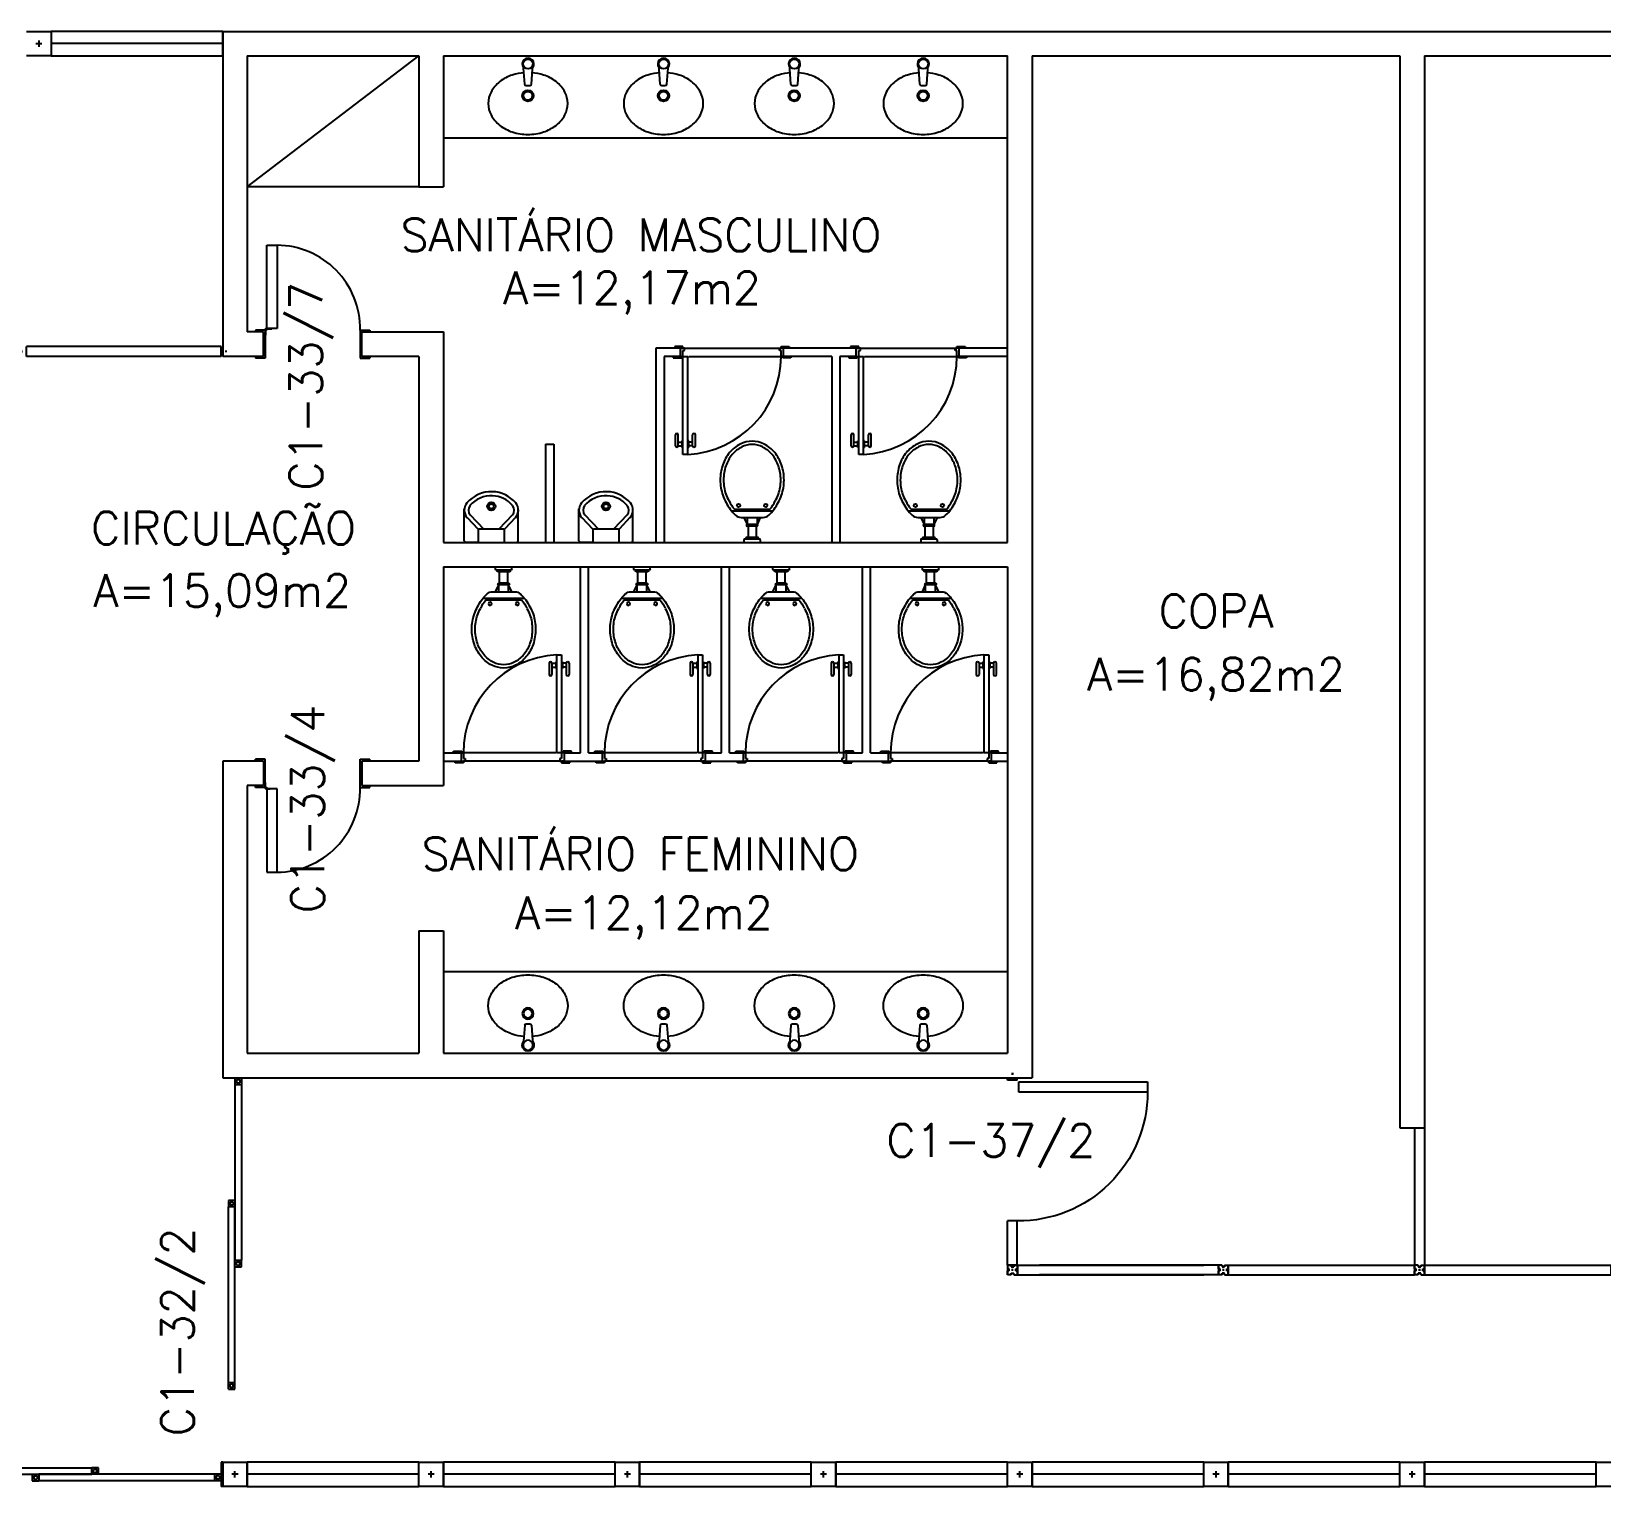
# Model space of a CAD drawing. Header units: centimetres. Extents: x -29 to 78, y -13 to 56.
# Drawn here: x 8.97 to 18.58, y 37.05 to 45.95 of the extents above; entities that cross this region are included whole.
import ezdxf
from ezdxf.enums import TextEntityAlignment as Align

# ---------------------------------------------------------------- set-up
doc = ezdxf.new("R2010")
doc.units = ezdxf.units.CM
doc.header["$LTSCALE"] = 0.01
doc.header["$MEASUREMENT"] = 0
doc.layers.get('0').update_dxf_attribs({"color": 1, "linetype": 'CONTINUOUS'})
for name, color, linetype in [('ALV', 2, 'CONTINUOUS'), ('AREA', 2, 'CONTINUOUS'), ('DIV', 2, 'CONTINUOUS'), ('ENDEREÇO', 2, 'CONTINUOUS'), ('ESQUA', 1, 'CONTINUOUS'), ('PEÇAS', 1, 'CONTINUOUS'), ('PORTA', 2, 'CONTINUOUS'), ('TEXTO', 2, 'CONTINUOUS')]:
    doc.layers.add(name, color=color, linetype=linetype)
doc.styles.add('UNB-100', font='simplex.shx', dxfattribs={"height": 0.2})

# ---------------------------------------------------------------- blocks, each defined once
blk = doc.blocks.new('VDC-P')
for p, q in [((-0.1266, 0.1921), (0.1266, 0.1921)), ((-0.1089, 0.2021), (0.1089, 0.2021)), ((-0.0678, 0.1521), (0.0678, 0.1521)), ((-0.05, 0.1521), (-0.03, 0.1097)), ((-0.03, 0.1521), (-0.03, 0.1097)), ((0.03, 0.1097), (-0.03, 0.1097)), ((0.03, 0.0997), (-0.03, 0.0997)), ((-0.025, 0.0997), (-0.025, 0.03)), ((0.025, 0.0997), (0.025, 0.03)), ((0.03, 0.1521), (0.03, 0.1097)), ((0.05, 0.1521), (0.03, 0.1097)), ((-0.05, 0.015), (-0.05, 0)), ((-0.05, 0), (0.05, 0)), ((0.045, 0.02), (-0.045, 0.02)), ((-0.04, 0.025), (-0.04, 0.02)), ((0.035, 0.03), (-0.035, 0.03)), ((0.04, 0.025), (0.04, 0.02)), ((0.05, 0.015), (0.05, 0))]:
    blk.add_line(p, q)
for points in [[(0.1596, 0.2442, 0.050424), (0.1796, 0.2882, 0.082137), (0.195, 0.3811, 0.082137), (0.1796, 0.4739, 0.090148), (0.1379, 0.549, 0.104406), (0.0726, 0.6013, 0.117345), (0, 0.6186, 0.117345), (-0.0726, 0.6013, 0.104406), (-0.1379, 0.549, 0.090148), (-0.1796, 0.4739, 0.082137), (-0.195, 0.3811, 0.082137)], [(0.1423, 0.2543, 0.050424), (0.1607, 0.2946, 0.082137), (0.175, 0.3811, 0.082137), (0.1607, 0.4675, 0.090148), (0.1224, 0.5363, 0.104406), (0.0636, 0.5834, 0.117345), (0, 0.5986, 0.117345), (-0.0636, 0.5834, 0.104406), (-0.1224, 0.5363, 0.090148), (-0.1607, 0.4675, 0.082137), (-0.175, 0.3811, 0.082137)], [(-0.195, 0.3811, 0.082137), (-0.1796, 0.2882, 0.050424), (-0.1596, 0.2442, 0.104406)], [(-0.175, 0.3811, 0.082137), (-0.1607, 0.2946, 0.050424), (-0.1423, 0.2543, 0.050424)]]:
    blk.add_lwpolyline(points, format="xyb")
for centre in [(-0.083, 0.2256), (0.083, 0.2256)]:
    blk.add_circle(centre, 0.0101)
for centre, radius, start, end in [((0.0804, 0.3597), 0.2663, 205.68633, 226.75578), ((0.0804, 0.3597), 0.2463, 205.68633, 219.7706), ((-0.0804, 0.3597), 0.2663, 313.24422, 334.31367), ((-0.0804, 0.3597), 0.2463, 320.2294, 334.31367), ((-0.0678, 0.2021), 0.05, 226.75578, 270), ((-0.03, 0.1047), 0.005, 90, 270), ((0.03, 0.1047), 0.005, 270, 90), ((0.0678, 0.2021), 0.05, 270, 313.24422), ((-0.045, 0.015), 0.005, 90, 180), ((-0.035, 0.025), 0.005, 90, 180), ((0.035, 0.025), 0.005, 0, 90), ((0.045, 0.015), 0.005, 360, 90)]:
    blk.add_arc(centre, radius, start, end)
blk = doc.blocks.new('MICTR-P')
for p, q in [((0, 0.08), (0, 0.155)), ((0.01, 0.165), (0.2051, 0.165)), ((0.1681, 0.1288), (0.08, 0.0456)), ((0.151, 0.147), (0.0831, 0.083)), ((0, 0.08), (0, -0.08)), ((0.081, 0.08), (0, 0.08)), ((0.08, -0.0757), (0.08, 0.0757)), ((0, -0.08), (0, -0.155)), ((0, -0.08), (0.081, -0.08)), ((0.1681, -0.1288), (0.08, -0.0456)), ((0.151, -0.147), (0.0831, -0.083)), ((0.01, -0.165), (0.2051, -0.165))]:
    blk.add_line(p, q)
for radius in [0.025, 0.015]:
    blk.add_circle((0.22, 0), radius)
for centre, radius, start, end in [((0.01, 0.155), 0.01, 90, 180), ((0.1973, 0.0979), 0.0675, 49.53195, 133.36342), ((0.1973, 0.0979), 0.0425, 49.53195, 133.36342), ((0.1137, 0), 0.1713, 357.40045, 49.53195), ((0.1137, 0), 0.1963, 358.27925, 49.53195), ((0.09, 0.0757), 0.01, 133.36342, 180), ((0.09, -0.0757), 0.01, 180, 226.63658), ((0.1137, 0), 0.1713, 310.46805, 357.35095), ((0.1137, 0), 0.1963, 310.46805, 357.70121), ((0.01, -0.155), 0.01, 180, 270), ((0.1973, -0.0979), 0.0675, 226.63658, 310.46805), ((0.1973, -0.0979), 0.0425, 226.63658, 310.46805)]:
    blk.add_arc(centre, radius, start, end)
blk = doc.blocks.new('CUBA-E-P')
for p, q in [((-0.0214, 0.1736), (-0.0307, 0.0515)), ((0.0101, 0.1828), (-0.0114, 0.1828)), ((0.02, 0.1736), (0.0293, 0.0515))]:
    blk.add_line(p, q)
blk.add_lwpolyline([(0.0223, 0.1044, 0.059992), (0.0955, 0.1186, 0.087531), (0.1719, 0.159, 0.105501), (0.2257, 0.2229, 0.123031), (0.2431, 0.2926, 0.123031), (0.2257, 0.3624, 0.105501), (0.1719, 0.4263, 0.087531), (0.0955, 0.4666, 0.07802), (-0.0001, 0.4816, 0.07802), (-0.0956, 0.4666, 0.087531), (-0.172, 0.4263, 0.105501), (-0.2258, 0.3624, 0.123031), (-0.2432, 0.2926, 0.123031), (-0.2258, 0.2229, 0.105501), (-0.172, 0.159, 0.087531), (-0.0956, 0.1186, 0.059024), (-0.0236, 0.1045, 0.07802)], format="xyb")
for centre, radius in [((0, 0.2449), 0.0347), ((0, 0.2449), 0.0265), ((-0.0007, 0.0515), 0.03)]:
    blk.add_circle(centre, radius)
for centre, radius, start, end in [((-0.0114, 0.1728), 0.01, 90, 175.64644), ((0.0101, 0.1728), 0.01, 4.35356, 90), ((-0.0007, 0.0515), 0.0361, 141.60857, 38.39143)]:
    blk.add_arc(centre, radius, start, end)
blk = doc.blocks.new('DIV125')
for p, q in [((0.0051, 1.25), (-0.0051, 1.25)), ((0, 1.2551), (0, 1.2449)), ((0, 1.2449), (0, 1.2551)), ((-0.03, 1.22), (0.03, 1.22)), ((-0.03, 0.03), (-0.03, 1.22)), ((0.03, 0.03), (0.03, 1.22)), ((-0.03, 0.03), (0.03, 0.03)), ((-0.009, 0.03), (-0.027, 0.03)), ((0.0051, 0), (-0.0051, 0)), ((0, -0.0051), (0, 0.0051)), ((0.009, 0.03), (0.027, 0.03)), ((0.03, 0.03), (0.009, 0.03))]:
    blk.add_line(p, q)
blk = doc.blocks.new('PD12')
at = {"color": 2}
for p, q in [((-0.05, 0.8268), (-0.1128, 0.8268)), ((-0.1128, 0.8268), (-0.1128, 0.0396)), ((-0.05, 0.0396), (-0.05, 0.8268)), ((-1.2051, 0), (-1.1949, 0)), ((-1.2, -0.0051), (-1.2, 0.0051)), ((-1.17, 0.03), (-1.17, -0.03)), ((-1.17, 0.03), (-0.9, 0.03)), ((-1.17, 0.009), (-1.17, 0.027)), ((-0.9, 0.03), (-0.9, -0.03)), ((-0.1128, 0.0396), (-0.05, 0.0396)), ((-0.04, 0.03), (-0.04, -0.03)), ((-0.04, 0.03), (-0.03, 0.03)), ((-0.03, 0.03), (-0.03, -0.03)), ((0.0051, 0), (-0.0051, 0)), ((-0.0051, 0), (0.0051, 0)), ((0, -0.0051), (0, 0.0051)), ((-1.17, -0.009), (-1.17, -0.027)), ((-1.17, -0.03), (-1.17, -0.009)), ((-1.17, -0.03), (-0.9, -0.03)), ((-0.04, -0.03), (-0.03, -0.03))]:
    blk.add_line(p, q, dxfattribs=at)
at = {"color": 1}
blk.add_arc((-0.1128, 0.0396), 0.7872, 90, 180.70035, dxfattribs=at)
blk = doc.blocks.new('DIV12')
for p, q in [((-0.0051, 0), (0.0051, 0)), ((0, -0.0051), (0, 0.0051)), ((0.03, 0.03), (1.17, 0.03)), ((0.03, 0.03), (0.03, -0.03)), ((0.03, 0.009), (0.03, 0.027)), ((1.17, 0.03), (1.17, -0.03)), ((1.1949, 0), (1.2051, 0)), ((1.2051, 0), (1.1949, 0)), ((1.2, -0.0051), (1.2, 0.0051)), ((0.03, -0.03), (0.03, -0.009)), ((0.03, -0.009), (0.03, -0.027)), ((0.03, -0.03), (1.17, -0.03))]:
    blk.add_line(p, q)
blk = doc.blocks.new('MTT')
at = {"color": 2}
for p, q in [((-0.008, 0.03), (-0.03, 0.03)), ((-0.03, 0.03), (-0.03, 0.006)), ((-0.0205, 0.006), (-0.03, 0.006)), ((-0.0205, -0.006), (-0.0205, 0.006)), ((-0.008, 0.03), (-0.008, 0.02)), ((-0.008, 0.02), (0.008, 0.02)), ((-0.0051, 0), (0.0051, 0)), ((0, -0.0051), (0, 0.0051)), ((0.008, 0.03), (0.03, 0.03)), ((0.008, 0.03), (0.008, 0.02)), ((0.0205, -0.006), (0.0205, 0.006)), ((0.0205, 0.006), (0.03, 0.006)), ((0.03, 0.006), (0.03, 0.03)), ((-0.0205, -0.006), (-0.03, -0.006)), ((-0.03, -0.03), (-0.03, -0.006)), ((-0.008, -0.03), (-0.03, -0.03)), ((-0.008, -0.02), (0.008, -0.02)), ((-0.008, -0.03), (-0.008, -0.02)), ((0.008, -0.03), (0.008, -0.02)), ((0.008, -0.03), (0.03, -0.03)), ((0.0205, -0.006), (0.03, -0.006)), ((0.03, -0.006), (0.03, -0.03))]:
    blk.add_line(p, q, dxfattribs=at)

msp = doc.modelspace()

# ---------------------------------------------------------------- linework, layer by layer
at = {"layer": 'ALV'}
for p, q in [((10.1423, 45.9485), (18.6923, 45.9485)), ((10.1423, 45.9485), (10.1423, 43.961)), ((10.2923, 45.7985), (10.2923, 44.111)), ((10.2923, 45.7985), (11.3423, 45.7985)), ((11.3423, 45.7985), (11.3423, 44.9985)), ((11.4923, 45.7985), (14.9423, 45.7985)), ((11.4923, 45.7985), (11.4923, 44.9985)), ((14.9423, 42.8235), (14.9423, 45.7985)), ((15.0923, 45.7985), (17.3423, 45.7985)), ((15.0923, 45.7985), (15.0923, 39.5485)), ((17.3423, 45.7985), (17.3423, 39.2435)), ((17.4923, 45.7985), (18.6923, 45.7985)), ((17.4923, 45.7985), (17.4923, 39.2435)), ((11.3423, 44.9985), (11.4923, 44.9985)), ((10.3923, 44.111), (10.2923, 44.111)), ((10.3923, 43.961), (10.3923, 44.111)), ((10.9923, 43.961), (10.9923, 44.111)), ((10.9923, 44.111), (11.4923, 44.111)), ((11.4923, 44.111), (11.4923, 42.8235)), ((10.3923, 43.961), (10.1423, 43.961)), ((11.3423, 43.961), (10.9923, 43.961)), ((11.3423, 43.961), (11.3423, 41.486)), ((11.4923, 42.8235), (14.9423, 42.8235)), ((11.4923, 42.6735), (11.4923, 41.336)), ((11.4923, 42.6735), (14.9423, 42.6735)), ((14.9423, 42.6735), (14.9423, 39.6985)), ((10.1423, 41.486), (10.1423, 39.5485)), ((10.3923, 41.486), (10.1423, 41.486)), ((10.3923, 41.486), (10.3923, 41.336)), ((11.3423, 41.486), (10.9923, 41.486)), ((10.9923, 41.486), (10.9923, 41.336)), ((10.2923, 41.336), (10.2923, 39.6985)), ((10.3923, 41.336), (10.2923, 41.336)), ((10.9923, 41.336), (11.4923, 41.336)), ((11.3423, 40.4485), (11.3423, 39.6985)), ((11.3423, 40.4485), (11.4923, 40.4485)), ((11.4923, 40.4485), (11.4923, 39.6985)), ((10.2923, 39.6985), (11.3423, 39.6985)), ((11.4923, 39.6985), (14.9423, 39.6985)), ((10.1423, 39.5485), (15.0923, 39.5485)), ((17.3423, 39.2435), (17.4923, 39.2435))]:
    msp.add_line(p, q, dxfattribs=at)
at = {"layer": 'DIV'}
for p, q in [((10.2923, 44.9985), (11.3423, 45.7985)), ((11.3423, 44.9985), (10.2923, 44.9985)), ((12.7923, 44.011), (12.7923, 42.8235)), ((12.9423, 44.011), (12.7923, 44.011)), ((12.9423, 43.961), (12.9423, 44.011)), ((13.5723, 43.961), (13.5723, 44.011)), ((14.0173, 44.011), (13.5723, 44.011)), ((14.0173, 43.961), (14.0173, 44.011)), ((14.9423, 44.011), (14.6473, 44.011)), ((14.6473, 43.961), (14.6473, 44.011)), ((12.8423, 43.961), (12.8423, 42.8235)), ((12.9423, 43.961), (12.8423, 43.961)), ((13.8673, 43.961), (13.5723, 43.961)), ((13.8673, 43.961), (13.8673, 42.8235)), ((13.9173, 43.961), (13.9173, 42.8235)), ((14.0173, 43.961), (13.9173, 43.961)), ((14.9423, 43.961), (14.6473, 43.961)), ((12.1173, 43.4235), (12.1173, 42.8235)), ((12.1173, 43.4235), (12.1673, 43.4235)), ((12.1673, 43.4235), (12.1673, 42.8235)), ((12.3298, 41.536), (12.3298, 42.6735)), ((12.3798, 41.536), (12.3798, 42.6735)), ((13.1923, 41.536), (13.1923, 42.6735)), ((13.2423, 41.536), (13.2423, 42.6735)), ((14.0548, 41.536), (14.0548, 42.6735)), ((14.1048, 41.536), (14.1048, 42.6735)), ((11.4923, 41.536), (11.5998, 41.536)), ((11.4923, 41.486), (11.5998, 41.486)), ((11.5998, 41.536), (11.5998, 41.486)), ((12.2298, 41.536), (12.2298, 41.486)), ((12.2298, 41.536), (12.3298, 41.536)), ((12.2298, 41.486), (12.4623, 41.486)), ((12.3798, 41.536), (12.4623, 41.536)), ((12.4623, 41.536), (12.4623, 41.486)), ((13.0923, 41.536), (13.0923, 41.486)), ((13.0923, 41.536), (13.1923, 41.536)), ((13.0923, 41.486), (13.3248, 41.486)), ((13.2423, 41.536), (13.3248, 41.536)), ((13.3248, 41.536), (13.3248, 41.486)), ((13.9548, 41.536), (13.9548, 41.486)), ((13.9548, 41.536), (14.0548, 41.536)), ((13.9548, 41.486), (14.2123, 41.486)), ((14.1048, 41.536), (14.2123, 41.536)), ((14.2123, 41.536), (14.2123, 41.486)), ((14.8423, 41.536), (14.8423, 41.486)), ((14.8423, 41.536), (14.9423, 41.536)), ((14.8423, 41.486), (14.9423, 41.486)), ((17.4323, 39.2435), (17.4323, 38.4035)), ((17.4923, 39.2435), (17.4923, 38.4035)), ((14.9423, 38.4035), (14.9423, 38.3435)), ((14.9423, 38.4035), (14.9423, 38.3795)), ((14.9643, 38.4035), (14.9423, 38.4035)), ((14.9423, 38.4035), (14.9423, 38.3795)), ((14.9643, 38.4035), (14.9423, 38.4035)), ((14.9423, 38.4035), (14.9423, 38.3435)), ((14.9518, 38.3795), (14.9423, 38.3795)), ((14.9518, 38.3795), (14.9423, 38.3795)), ((14.9423, 38.3435), (14.9423, 38.3675)), ((14.9518, 38.3675), (14.9423, 38.3675)), ((14.9423, 38.3435), (14.9423, 38.3675)), ((14.9518, 38.3675), (14.9423, 38.3675)), ((14.9643, 38.3435), (14.9423, 38.3435)), ((14.9643, 38.3435), (14.9423, 38.3435)), ((14.9518, 38.3675), (14.9518, 38.3795)), ((14.9518, 38.3675), (14.9518, 38.3795)), ((14.9643, 38.4035), (14.9643, 38.3935)), ((14.9643, 38.4035), (14.9643, 38.3935)), ((14.9643, 38.3935), (14.9803, 38.3935)), ((14.9643, 38.3935), (14.9803, 38.3935)), ((14.9643, 38.3435), (14.9643, 38.3535)), ((14.9643, 38.3535), (14.9803, 38.3535)), ((14.9643, 38.3435), (14.9643, 38.3535)), ((14.9643, 38.3535), (14.9803, 38.3535)), ((14.9672, 38.3735), (14.9774, 38.3735)), ((14.9672, 38.3735), (14.9774, 38.3735)), ((14.9672, 38.3735), (14.9774, 38.3735)), ((14.9774, 38.3735), (14.9672, 38.3735)), ((14.9672, 38.3735), (14.9774, 38.3735)), ((14.9723, 38.3684), (14.9723, 38.3786)), ((14.9723, 38.3684), (14.9723, 38.3786)), ((14.9723, 38.3684), (14.9723, 38.3786)), ((14.9723, 38.3684), (14.9723, 38.3786)), ((14.9803, 38.4035), (14.9803, 38.3935)), ((14.9803, 38.4035), (15.0023, 38.4035)), ((14.9803, 38.4035), (14.9803, 38.3935)), ((14.9803, 38.4035), (15.0023, 38.4035)), ((14.9803, 38.3435), (14.9803, 38.3535)), ((14.9803, 38.3435), (14.9803, 38.3535)), ((14.9803, 38.3435), (15.0023, 38.3435)), ((14.9803, 38.3435), (15.0023, 38.3435)), ((14.9928, 38.3795), (15.0023, 38.3795)), ((14.9928, 38.3675), (14.9928, 38.3795)), ((14.9928, 38.3795), (15.0023, 38.3795)), ((14.9928, 38.3675), (14.9928, 38.3795)), ((14.9928, 38.3675), (15.0023, 38.3675)), ((14.9928, 38.3675), (15.0023, 38.3675)), ((15.0023, 38.4035), (16.1423, 38.4035)), ((15.0023, 38.3795), (15.0023, 38.4035)), ((15.0023, 38.4035), (15.0023, 38.3435)), ((15.0023, 38.3795), (15.0023, 38.4035)), ((15.0023, 38.3825), (15.0023, 38.4005)), ((15.0023, 38.3675), (15.0023, 38.3435)), ((15.0023, 38.3675), (15.0023, 38.3435)), ((15.0023, 38.3645), (15.0023, 38.3465)), ((15.0023, 38.3435), (15.0023, 38.3645)), ((15.0023, 38.3435), (16.1423, 38.3435)), ((16.2323, 38.4035), (15.1373, 38.4035)), ((16.2323, 38.3435), (15.1373, 38.3435)), ((16.2543, 38.4035), (16.2323, 38.4035)), ((16.2323, 38.3795), (16.2323, 38.4035)), ((16.2323, 38.4035), (16.2323, 38.3435)), ((16.2543, 38.4035), (16.2323, 38.4035)), ((16.2323, 38.3795), (16.2323, 38.4035)), ((16.2323, 38.3825), (16.2323, 38.4005)), ((16.2418, 38.3795), (16.2323, 38.3795)), ((16.2418, 38.3795), (16.2323, 38.3795)), ((16.2418, 38.3675), (16.2323, 38.3675)), ((16.2323, 38.3675), (16.2323, 38.3435)), ((16.2418, 38.3675), (16.2323, 38.3675)), ((16.2323, 38.3675), (16.2323, 38.3435)), ((16.2323, 38.3435), (16.2323, 38.3645)), ((16.2323, 38.3645), (16.2323, 38.3465)), ((16.2543, 38.3435), (16.2323, 38.3435)), ((16.2543, 38.3435), (16.2323, 38.3435)), ((16.2418, 38.3675), (16.2418, 38.3795)), ((16.2418, 38.3675), (16.2418, 38.3795)), ((16.2543, 38.4035), (16.2543, 38.3935)), ((16.2543, 38.4035), (16.2543, 38.3935)), ((16.2703, 38.3935), (16.2543, 38.3935)), ((16.2703, 38.3935), (16.2543, 38.3935)), ((16.2703, 38.3535), (16.2543, 38.3535)), ((16.2543, 38.3435), (16.2543, 38.3535)), ((16.2703, 38.3535), (16.2543, 38.3535)), ((16.2543, 38.3435), (16.2543, 38.3535)), ((16.2674, 38.3735), (16.2572, 38.3735)), ((16.2572, 38.3735), (16.2674, 38.3735)), ((16.2674, 38.3735), (16.2572, 38.3735)), ((16.2674, 38.3735), (16.2572, 38.3735)), ((16.2674, 38.3735), (16.2572, 38.3735)), ((16.2623, 38.3684), (16.2623, 38.3786)), ((16.2623, 38.3684), (16.2623, 38.3786)), ((16.2623, 38.3684), (16.2623, 38.3786)), ((16.2623, 38.3684), (16.2623, 38.3786)), ((16.2703, 38.4035), (16.2923, 38.4035)), ((16.2703, 38.4035), (16.2703, 38.3935)), ((16.2703, 38.4035), (16.2923, 38.4035)), ((16.2703, 38.4035), (16.2703, 38.3935)), ((16.2703, 38.3435), (16.2703, 38.3535)), ((16.2703, 38.3435), (16.2703, 38.3535)), ((16.2703, 38.3435), (16.2923, 38.3435)), ((16.2703, 38.3435), (16.2923, 38.3435)), ((16.2828, 38.3795), (16.2923, 38.3795)), ((16.2828, 38.3675), (16.2828, 38.3795)), ((16.2828, 38.3795), (16.2923, 38.3795)), ((16.2828, 38.3675), (16.2828, 38.3795)), ((16.2828, 38.3675), (16.2923, 38.3675)), ((16.2828, 38.3675), (16.2923, 38.3675)), ((16.2923, 38.4035), (16.2923, 38.3435)), ((16.2923, 38.4035), (16.2923, 38.3795)), ((16.2923, 38.4035), (16.2923, 38.3795)), ((16.2923, 38.3435), (16.2923, 38.3675)), ((16.2923, 38.3435), (16.2923, 38.3675)), ((17.4323, 38.4035), (17.4323, 38.3795)), ((17.4543, 38.4035), (17.4323, 38.4035)), ((17.4323, 38.4035), (17.4323, 38.3795)), ((17.4543, 38.4035), (17.4323, 38.4035)), ((17.4323, 38.4035), (17.4323, 38.3435)), ((17.4418, 38.3795), (17.4323, 38.3795)), ((17.4418, 38.3795), (17.4323, 38.3795)), ((17.4323, 38.3435), (17.4323, 38.3675)), ((17.4418, 38.3675), (17.4323, 38.3675)), ((17.4323, 38.3435), (17.4323, 38.3675)), ((17.4418, 38.3675), (17.4323, 38.3675)), ((17.4543, 38.3435), (17.4323, 38.3435)), ((17.4543, 38.3435), (17.4323, 38.3435)), ((17.4418, 38.3675), (17.4418, 38.3795)), ((17.4418, 38.3675), (17.4418, 38.3795)), ((17.4543, 38.4035), (17.4543, 38.3935)), ((17.4543, 38.4035), (17.4543, 38.3935)), ((17.4543, 38.3935), (17.4703, 38.3935)), ((17.4543, 38.3935), (17.4703, 38.3935)), ((17.4543, 38.3435), (17.4543, 38.3535)), ((17.4543, 38.3535), (17.4703, 38.3535)), ((17.4543, 38.3435), (17.4543, 38.3535)), ((17.4543, 38.3535), (17.4703, 38.3535)), ((17.4572, 38.3735), (17.4674, 38.3735)), ((17.4572, 38.3735), (17.4674, 38.3735)), ((17.4572, 38.3735), (17.4674, 38.3735)), ((17.4674, 38.3735), (17.4572, 38.3735)), ((17.4572, 38.3735), (17.4674, 38.3735)), ((17.4623, 38.3684), (17.4623, 38.3786)), ((17.4623, 38.3684), (17.4623, 38.3786)), ((17.4623, 38.3684), (17.4623, 38.3786)), ((17.4623, 38.3684), (17.4623, 38.3786)), ((17.4703, 38.4035), (17.4703, 38.3935)), ((17.4703, 38.4035), (17.4923, 38.4035)), ((17.4703, 38.4035), (17.4703, 38.3935)), ((17.4703, 38.4035), (17.4923, 38.4035)), ((17.4703, 38.3435), (17.4703, 38.3535)), ((17.4703, 38.3435), (17.4703, 38.3535)), ((17.4703, 38.3435), (17.4923, 38.3435)), ((17.4703, 38.3435), (17.4923, 38.3435)), ((17.4828, 38.3795), (17.4923, 38.3795)), ((17.4828, 38.3675), (17.4828, 38.3795)), ((17.4828, 38.3795), (17.4923, 38.3795)), ((17.4828, 38.3675), (17.4828, 38.3795)), ((17.4828, 38.3675), (17.4923, 38.3675)), ((17.4828, 38.3675), (17.4923, 38.3675)), ((17.4923, 38.3795), (17.4923, 38.4035)), ((17.4923, 38.4035), (17.4923, 38.3435)), ((17.4923, 38.3795), (17.4923, 38.4035)), ((17.4923, 38.3825), (17.4923, 38.4005)), ((17.4923, 38.3675), (17.4923, 38.3435)), ((17.4923, 38.3675), (17.4923, 38.3435)), ((17.4923, 38.3645), (17.4923, 38.3465)), ((17.4923, 38.3435), (17.4923, 38.3645))]:
    msp.add_line(p, q, dxfattribs=at)
at = {"layer": 'ESQUA'}
for p, q in [((8.9423, 45.9485), (9.0923, 45.9485)), ((9.0923, 45.9485), (9.0923, 45.7985)), ((10.1423, 45.9485), (9.0923, 45.9485)), ((9.0923, 45.9485), (9.0923, 45.7985)), ((10.1423, 45.7985), (10.1423, 45.9485)), ((8.9987, 45.8735), (9.036, 45.8735)), ((9.0173, 45.8921), (9.0173, 45.8548)), ((10.1423, 45.8735), (9.0923, 45.8735)), ((9.0923, 45.7985), (8.9423, 45.7985)), ((9.0923, 45.7985), (10.1423, 45.7985)), ((10.1423, 37.1985), (10.1423, 37.0485)), ((10.1423, 37.1985), (10.2923, 37.1985)), ((10.1423, 37.0485), (10.1423, 37.1985)), ((11.3423, 37.1985), (10.2923, 37.1985)), ((10.2923, 37.1985), (10.2923, 37.0485)), ((10.2923, 37.0485), (10.2923, 37.1985)), ((11.3423, 37.0485), (11.3423, 37.1985)), ((11.3423, 37.1985), (11.4923, 37.1985)), ((11.3423, 37.0485), (11.3423, 37.1985)), ((11.4923, 37.0485), (11.4923, 37.1985)), ((12.5423, 37.1985), (11.4923, 37.1985)), ((11.4923, 37.1985), (11.4923, 37.0485)), ((12.5423, 37.1985), (12.6923, 37.1985)), ((12.5423, 37.0485), (12.5423, 37.1985)), ((12.5423, 37.0485), (12.5423, 37.1985)), ((12.6923, 37.0485), (12.6923, 37.1985)), ((13.7423, 37.1985), (12.6923, 37.1985)), ((12.6923, 37.1985), (12.6923, 37.0485)), ((13.7423, 37.0485), (13.7423, 37.1985)), ((13.7423, 37.1985), (13.8923, 37.1985)), ((13.7423, 37.0485), (13.7423, 37.1985)), ((14.9423, 37.1985), (13.8923, 37.1985)), ((13.8923, 37.1985), (13.8923, 37.0485)), ((13.8923, 37.0485), (13.8923, 37.1985)), ((14.9423, 37.0485), (14.9423, 37.1985)), ((14.9423, 37.1985), (15.0923, 37.1985)), ((14.9423, 37.0485), (14.9423, 37.1985)), ((15.0923, 37.0485), (15.0923, 37.1985)), ((16.1423, 37.1985), (15.0923, 37.1985)), ((15.0923, 37.1985), (15.0923, 37.0485)), ((16.1423, 37.0485), (16.1423, 37.1985)), ((16.1423, 37.1985), (16.2923, 37.1985)), ((16.1423, 37.0485), (16.1423, 37.1985)), ((17.3423, 37.1985), (16.2923, 37.1985)), ((16.2923, 37.1985), (16.2923, 37.0485)), ((16.2923, 37.0485), (16.2923, 37.1985)), ((17.3423, 37.0485), (17.3423, 37.1985)), ((17.3423, 37.1985), (17.4923, 37.1985)), ((17.3423, 37.0485), (17.3423, 37.1985)), ((17.4923, 37.0485), (17.4923, 37.1985)), ((18.5423, 37.1985), (17.4923, 37.1985)), ((17.4923, 37.1985), (17.4923, 37.0485)), ((18.5423, 37.0485), (18.5423, 37.1985)), ((18.5423, 37.1985), (18.6923, 37.1985)), ((18.5423, 37.0485), (18.5423, 37.1985)), ((10.236, 37.1235), (10.1987, 37.1235)), ((10.2173, 37.1048), (10.2173, 37.1421)), ((11.3423, 37.1235), (10.2923, 37.1235)), ((11.436, 37.1235), (11.3987, 37.1235)), ((11.4173, 37.1048), (11.4173, 37.1421)), ((12.5423, 37.1235), (11.4923, 37.1235)), ((12.636, 37.1235), (12.5987, 37.1235)), ((12.6173, 37.1048), (12.6173, 37.1421)), ((13.7423, 37.1235), (12.6923, 37.1235)), ((13.836, 37.1235), (13.7987, 37.1235)), ((13.8173, 37.1048), (13.8173, 37.1421)), ((14.9423, 37.1235), (13.8923, 37.1235)), ((15.036, 37.1235), (14.9987, 37.1235)), ((15.0173, 37.1048), (15.0173, 37.1421)), ((16.1423, 37.1235), (15.0923, 37.1235)), ((16.236, 37.1235), (16.1987, 37.1235)), ((16.2173, 37.1048), (16.2173, 37.1421)), ((17.3423, 37.1235), (16.2923, 37.1235)), ((17.436, 37.1235), (17.3987, 37.1235)), ((17.4173, 37.1048), (17.4173, 37.1421)), ((18.5423, 37.1235), (17.4923, 37.1235)), ((10.2923, 37.0485), (10.1423, 37.0485)), ((10.2923, 37.0485), (11.3423, 37.0485)), ((11.4923, 37.0485), (11.3423, 37.0485)), ((11.4923, 37.0485), (12.5423, 37.0485)), ((12.6923, 37.0485), (12.5423, 37.0485)), ((12.6923, 37.0485), (13.7423, 37.0485)), ((13.8923, 37.0485), (13.7423, 37.0485)), ((13.8923, 37.0485), (14.9423, 37.0485)), ((15.0923, 37.0485), (14.9423, 37.0485)), ((15.0923, 37.0485), (16.1423, 37.0485)), ((16.2923, 37.0485), (16.1423, 37.0485)), ((16.2923, 37.0485), (17.3423, 37.0485)), ((17.4923, 37.0485), (17.3423, 37.0485)), ((17.4923, 37.0485), (18.5423, 37.0485)), ((18.6923, 37.0485), (18.5423, 37.0485))]:
    msp.add_line(p, q, dxfattribs=at)
at = {"layer": 'PEÇAS'}
for p, q in [((11.4923, 45.2985), (14.9423, 45.2985)), ((11.4923, 40.1985), (14.9423, 40.1985))]:
    msp.add_line(p, q, dxfattribs=at)
at = {"layer": 'PORTA'}
for p, q in [((10.4123, 44.1312), (10.4123, 44.6406)), ((10.4123, 44.6406), (10.4751, 44.6406)), ((10.4751, 44.6406), (10.4751, 44.1312)), ((10.3423, 44.1221), (10.3423, 44.111)), ((10.4023, 44.1221), (10.3423, 44.1221)), ((10.4023, 44.1268), (10.4023, 44.1007)), ((10.4023, 44.1221), (10.4023, 43.9498)), ((10.4023, 44.0916), (10.4043, 44.0916)), ((10.4043, 44.1228), (10.4043, 44.0916)), ((10.407, 44.1312), (10.4329, 44.1312)), ((10.4107, 44.1292), (10.4437, 44.1292)), ((10.4751, 44.1312), (10.4123, 44.1312)), ((10.4437, 44.1312), (10.4437, 44.1292)), ((10.9823, 44.1221), (10.9823, 43.9498)), ((10.9823, 44.1221), (11.0423, 44.1221)), ((11.0423, 44.1221), (11.0423, 44.111)), ((12.9573, 44.021), (12.9073, 44.021)), ((12.9073, 44.021), (12.9073, 44.011)), ((12.9423, 44.011), (12.9573, 44.011)), ((12.9573, 44.011), (12.9573, 44.021)), ((12.9673, 44.011), (12.9573, 44.011)), ((12.9573, 43.961), (12.9573, 43.996)), ((12.9573, 43.996), (12.9673, 43.996)), ((12.9673, 43.996), (12.9673, 44.011)), ((12.9673, 44.011), (13.5473, 44.011)), ((13.5473, 43.996), (13.5473, 44.011)), ((13.5473, 44.011), (13.5573, 44.011)), ((13.5573, 43.996), (13.5473, 43.996)), ((13.5573, 44.011), (13.5573, 44.021)), ((13.5573, 44.021), (13.6073, 44.021)), ((13.5723, 44.011), (13.5573, 44.011)), ((13.5573, 43.961), (13.5573, 43.996)), ((13.6073, 44.021), (13.6073, 44.011)), ((14.0323, 44.021), (13.9823, 44.021)), ((13.9823, 44.021), (13.9823, 44.011)), ((14.0173, 44.011), (14.0323, 44.011)), ((14.0323, 44.011), (14.0323, 44.021)), ((14.0423, 44.011), (14.0323, 44.011)), ((14.0323, 43.961), (14.0323, 43.996)), ((14.0323, 43.996), (14.0423, 43.996)), ((14.0423, 43.996), (14.0423, 44.011)), ((14.0423, 44.011), (14.6223, 44.011)), ((14.6223, 43.996), (14.6223, 44.011)), ((14.6223, 44.011), (14.6323, 44.011)), ((14.6323, 43.996), (14.6223, 43.996)), ((14.6323, 44.011), (14.6323, 44.021)), ((14.6323, 44.021), (14.6823, 44.021)), ((14.6473, 44.011), (14.6323, 44.011)), ((14.6323, 43.961), (14.6323, 43.996)), ((14.6823, 44.021), (14.6823, 44.011)), ((10.3423, 43.961), (10.3423, 43.9498)), ((10.4023, 43.9498), (10.3423, 43.9498)), ((10.9823, 43.9498), (11.0423, 43.9498)), ((11.0423, 43.961), (11.0423, 43.9498)), ((12.8973, 43.961), (12.8973, 43.951)), ((12.8973, 43.951), (12.9473, 43.951)), ((12.9423, 43.961), (12.9473, 43.961)), ((12.9473, 43.951), (12.9473, 43.961)), ((12.9473, 43.961), (12.9573, 43.961)), ((12.9573, 43.3609), (12.9573, 43.961)), ((12.9573, 43.961), (12.9873, 43.961)), ((12.9873, 43.3609), (12.9873, 43.961)), ((12.9923, 43.961), (13.5673, 43.961)), ((13.5673, 43.961), (13.5573, 43.961)), ((13.5673, 43.951), (13.5673, 43.961)), ((13.5723, 43.961), (13.5673, 43.961)), ((13.6173, 43.951), (13.5673, 43.951)), ((13.6173, 43.961), (13.6173, 43.951)), ((13.9723, 43.961), (13.9723, 43.951)), ((13.9723, 43.951), (14.0223, 43.951)), ((14.0173, 43.961), (14.0223, 43.961)), ((14.0223, 43.951), (14.0223, 43.961)), ((14.0223, 43.961), (14.0323, 43.961)), ((14.0323, 43.3609), (14.0323, 43.961)), ((14.0323, 43.961), (14.0623, 43.961)), ((14.0623, 43.3609), (14.0623, 43.961)), ((14.0673, 43.961), (14.6423, 43.961)), ((14.6423, 43.961), (14.6323, 43.961)), ((14.6423, 43.951), (14.6423, 43.961)), ((14.6473, 43.961), (14.6423, 43.961)), ((14.6923, 43.951), (14.6423, 43.951)), ((14.6923, 43.961), (14.6923, 43.951)), ((12.9873, 43.3609), (12.9573, 43.3609)), ((14.0623, 43.3609), (14.0323, 43.3609)), ((12.1848, 42.136), (12.1848, 41.536)), ((12.1848, 42.136), (12.2148, 42.136)), ((12.2148, 42.136), (12.2148, 41.536)), ((13.0473, 42.136), (13.0473, 41.536)), ((13.0473, 42.136), (13.0773, 42.136)), ((13.0773, 42.136), (13.0773, 41.536)), ((13.9098, 42.136), (13.9098, 41.536)), ((13.9098, 42.136), (13.9398, 42.136)), ((13.9398, 42.136), (13.9398, 41.536)), ((14.7973, 42.136), (14.7973, 41.536)), ((14.7973, 42.136), (14.8273, 42.136)), ((14.8273, 42.136), (14.8273, 41.536)), ((10.3423, 41.486), (10.3423, 41.4971)), ((10.4023, 41.4971), (10.3423, 41.4971)), ((10.4023, 41.3248), (10.4023, 41.4971)), ((10.9823, 41.4971), (11.0423, 41.4971)), ((10.9823, 41.3248), (10.9823, 41.4971)), ((11.0423, 41.486), (11.0423, 41.4971)), ((11.5548, 41.536), (11.5548, 41.546)), ((11.5548, 41.546), (11.6048, 41.546)), ((11.5648, 41.476), (11.5648, 41.486)), ((11.5998, 41.536), (11.6048, 41.536)), ((11.5998, 41.486), (11.6148, 41.486)), ((11.6048, 41.546), (11.6048, 41.536)), ((11.6048, 41.536), (11.6148, 41.536)), ((11.6148, 41.536), (11.6148, 41.501)), ((11.6148, 41.501), (11.6248, 41.501)), ((11.6248, 41.486), (11.6148, 41.486)), ((11.6148, 41.486), (11.6148, 41.476)), ((11.6248, 41.501), (11.6248, 41.486)), ((12.2148, 41.536), (12.1848, 41.536)), ((12.2148, 41.501), (12.2048, 41.501)), ((12.2048, 41.501), (12.2048, 41.486)), ((12.2048, 41.486), (12.2148, 41.486)), ((12.2248, 41.536), (12.2148, 41.536)), ((12.2148, 41.536), (12.2148, 41.501)), ((12.2148, 41.486), (12.2148, 41.476)), ((12.2298, 41.486), (12.2148, 41.486)), ((12.2748, 41.546), (12.2248, 41.546)), ((12.2248, 41.546), (12.2248, 41.536)), ((12.2298, 41.536), (12.2248, 41.536)), ((12.2648, 41.476), (12.2648, 41.486)), ((12.2748, 41.536), (12.2748, 41.546)), ((12.4173, 41.536), (12.4173, 41.546)), ((12.4173, 41.546), (12.4673, 41.546)), ((12.4273, 41.476), (12.4273, 41.486)), ((12.4623, 41.536), (12.4673, 41.536)), ((12.4623, 41.486), (12.4773, 41.486)), ((12.4673, 41.546), (12.4673, 41.536)), ((12.4673, 41.536), (12.4773, 41.536)), ((12.4773, 41.536), (12.4773, 41.501)), ((12.4773, 41.501), (12.4873, 41.501)), ((12.4873, 41.486), (12.4773, 41.486)), ((12.4773, 41.486), (12.4773, 41.476)), ((12.4873, 41.501), (12.4873, 41.486)), ((13.0773, 41.536), (13.0473, 41.536)), ((13.0773, 41.501), (13.0673, 41.501)), ((13.0673, 41.501), (13.0673, 41.486)), ((13.0673, 41.486), (13.0773, 41.486)), ((13.0873, 41.536), (13.0773, 41.536)), ((13.0773, 41.536), (13.0773, 41.501)), ((13.0773, 41.486), (13.0773, 41.476)), ((13.0923, 41.486), (13.0773, 41.486)), ((13.1373, 41.546), (13.0873, 41.546)), ((13.0873, 41.546), (13.0873, 41.536)), ((13.0923, 41.536), (13.0873, 41.536)), ((13.1273, 41.476), (13.1273, 41.486)), ((13.1373, 41.536), (13.1373, 41.546)), ((13.2798, 41.536), (13.2798, 41.546)), ((13.2798, 41.546), (13.3298, 41.546)), ((13.2898, 41.476), (13.2898, 41.486)), ((13.3248, 41.536), (13.3298, 41.536)), ((13.3248, 41.486), (13.3398, 41.486)), ((13.3298, 41.546), (13.3298, 41.536)), ((13.3298, 41.536), (13.3398, 41.536)), ((13.3398, 41.536), (13.3398, 41.501)), ((13.3398, 41.501), (13.3498, 41.501)), ((13.3498, 41.486), (13.3398, 41.486)), ((13.3398, 41.486), (13.3398, 41.476)), ((13.3498, 41.501), (13.3498, 41.486)), ((13.9398, 41.536), (13.9098, 41.536)), ((13.9398, 41.501), (13.9298, 41.501)), ((13.9298, 41.501), (13.9298, 41.486)), ((13.9298, 41.486), (13.9398, 41.486)), ((13.9498, 41.536), (13.9398, 41.536)), ((13.9398, 41.536), (13.9398, 41.501)), ((13.9398, 41.486), (13.9398, 41.476)), ((13.9548, 41.486), (13.9398, 41.486)), ((13.9998, 41.546), (13.9498, 41.546)), ((13.9498, 41.546), (13.9498, 41.536)), ((13.9548, 41.536), (13.9498, 41.536)), ((13.9898, 41.476), (13.9898, 41.486)), ((13.9998, 41.536), (13.9998, 41.546)), ((14.1673, 41.536), (14.1673, 41.546)), ((14.1673, 41.546), (14.2173, 41.546)), ((14.1773, 41.476), (14.1773, 41.486)), ((14.2123, 41.536), (14.2173, 41.536)), ((14.2123, 41.486), (14.2273, 41.486)), ((14.2173, 41.546), (14.2173, 41.536)), ((14.2173, 41.536), (14.2273, 41.536)), ((14.2273, 41.536), (14.2273, 41.501)), ((14.2273, 41.501), (14.2373, 41.501)), ((14.2373, 41.486), (14.2273, 41.486)), ((14.2273, 41.486), (14.2273, 41.476)), ((14.2373, 41.501), (14.2373, 41.486)), ((14.8273, 41.536), (14.7973, 41.536)), ((14.8273, 41.501), (14.8173, 41.501)), ((14.8173, 41.501), (14.8173, 41.486)), ((14.8173, 41.486), (14.8273, 41.486)), ((14.8373, 41.536), (14.8273, 41.536)), ((14.8273, 41.536), (14.8273, 41.501)), ((14.8273, 41.486), (14.8273, 41.476)), ((14.8423, 41.486), (14.8273, 41.486)), ((14.8873, 41.546), (14.8373, 41.546)), ((14.8373, 41.546), (14.8373, 41.536)), ((14.8423, 41.536), (14.8373, 41.536)), ((14.8773, 41.476), (14.8773, 41.486)), ((14.8873, 41.536), (14.8873, 41.546)), ((11.6148, 41.476), (11.5648, 41.476)), ((12.2148, 41.476), (12.2648, 41.476)), ((12.4773, 41.476), (12.4273, 41.476)), ((13.0773, 41.476), (13.1273, 41.476)), ((13.3398, 41.476), (13.2898, 41.476)), ((13.9398, 41.476), (13.9898, 41.476)), ((14.2273, 41.476), (14.1773, 41.476)), ((14.8273, 41.476), (14.8773, 41.476)), ((10.3423, 41.3248), (10.3423, 41.336)), ((10.4023, 41.3248), (10.3423, 41.3248)), ((10.4023, 41.3553), (10.4043, 41.3553)), ((10.4023, 41.3201), (10.4023, 41.3462)), ((10.4043, 41.3241), (10.4043, 41.3553)), ((10.407, 41.3157), (10.4329, 41.3157)), ((10.4107, 41.3177), (10.4437, 41.3177)), ((10.4123, 41.3157), (10.4123, 40.8063)), ((10.4751, 41.3157), (10.4123, 41.3157)), ((10.4437, 41.3157), (10.4437, 41.3177)), ((10.4751, 40.8063), (10.4751, 41.3157)), ((10.9823, 41.3248), (11.0423, 41.3248)), ((11.0423, 41.3248), (11.0423, 41.336)), ((10.4123, 40.8063), (10.4751, 40.8063)), ((10.1423, 39.5485), (10.2373, 39.5485)), ((10.2173, 39.5485), (10.2173, 39.5085)), ((10.2173, 39.5085), (10.2173, 38.4335)), ((10.2173, 39.5085), (10.2573, 39.5085)), ((10.2273, 39.5385), (10.2273, 39.5185)), ((10.2273, 39.5385), (10.2473, 39.5385)), ((10.2273, 39.5185), (10.2473, 39.5185)), ((10.2373, 39.5485), (10.2923, 39.5485)), ((10.2473, 39.5385), (10.2473, 39.5185)), ((10.2573, 39.5485), (10.2573, 39.5085)), ((10.2573, 39.5085), (10.2573, 38.4335)), ((10.2173, 38.7989), (10.1773, 38.7989)), ((10.1773, 38.7989), (10.1773, 38.7589)), ((10.2173, 38.7989), (10.2173, 38.7589)), ((10.1773, 37.6839), (10.1773, 38.7589)), ((10.2173, 38.7589), (10.1773, 38.7589)), ((10.2073, 38.7889), (10.1873, 38.7889)), ((10.1873, 38.7889), (10.1873, 38.7689)), ((10.2073, 38.7689), (10.1873, 38.7689)), ((10.2073, 38.7889), (10.2073, 38.7689)), ((10.2173, 37.6839), (10.2173, 38.7589)), ((10.2173, 38.4335), (10.2573, 38.4335)), ((10.2173, 38.3935), (10.2173, 38.4335)), ((10.2273, 38.4235), (10.2473, 38.4235)), ((10.2273, 38.4035), (10.2273, 38.4235)), ((10.2473, 38.4035), (10.2473, 38.4235)), ((10.2573, 38.3935), (10.2573, 38.4335)), ((10.2173, 38.3935), (10.2573, 38.3935)), ((10.2273, 38.4035), (10.2473, 38.4035)), ((10.1773, 37.6439), (10.1773, 37.6839)), ((10.2173, 37.6839), (10.1773, 37.6839)), ((10.1873, 37.6539), (10.1873, 37.6739)), ((10.2073, 37.6739), (10.1873, 37.6739)), ((10.2073, 37.6539), (10.1873, 37.6539)), ((10.2073, 37.6539), (10.2073, 37.6739)), ((10.2173, 37.6439), (10.2173, 37.6839)), ((10.1773, 37.6439), (10.2173, 37.6439)), ((10.1323, 37.1985), (10.1323, 37.1035)), ((10.1423, 37.1985), (10.1323, 37.1985)), ((8.2677, 37.1635), (9.3427, 37.1635)), ((8.2677, 37.1235), (9.3427, 37.1235)), ((8.9773, 37.1235), (9.0173, 37.1235)), ((8.9773, 37.1235), (8.9773, 37.0835)), ((8.9773, 37.0835), (9.0173, 37.0835)), ((8.9873, 37.1135), (9.0073, 37.1135)), ((8.9873, 37.1135), (8.9873, 37.0935)), ((8.9873, 37.0935), (9.0073, 37.0935)), ((9.0073, 37.1135), (9.0073, 37.0935)), ((10.0923, 37.1235), (9.0173, 37.1235)), ((9.0173, 37.1235), (9.0173, 37.0835)), ((10.0923, 37.0835), (9.0173, 37.0835)), ((9.3827, 37.1635), (9.3427, 37.1635)), ((9.3427, 37.1235), (9.3427, 37.1635)), ((9.3827, 37.1235), (9.3427, 37.1235)), ((9.3727, 37.1535), (9.3527, 37.1535)), ((9.3527, 37.1335), (9.3527, 37.1535)), ((9.3727, 37.1335), (9.3527, 37.1335)), ((9.3727, 37.1335), (9.3727, 37.1535)), ((9.3827, 37.1235), (9.3827, 37.1635)), ((10.0923, 37.1235), (10.0923, 37.0835)), ((10.1323, 37.1235), (10.0923, 37.1235)), ((10.1323, 37.0835), (10.0923, 37.0835)), ((10.1023, 37.1135), (10.1023, 37.0935)), ((10.1223, 37.1135), (10.1023, 37.1135)), ((10.1223, 37.0935), (10.1023, 37.0935)), ((10.1223, 37.1135), (10.1223, 37.0935)), ((10.1323, 37.1035), (10.1323, 37.0485)), ((10.1423, 37.0485), (10.1323, 37.0485))]:
    msp.add_line(p, q, dxfattribs=at)
at = {"layer": 'PORTA', "color": 1}
for p, q in [((12.9108, 43.4132), (12.9108, 43.4809)), ((12.9283, 43.4132), (12.9283, 43.4809)), ((12.9283, 43.4364), (12.9517, 43.4364)), ((12.9283, 43.4132), (12.9517, 43.4132)), ((12.9515, 43.4045), (12.9515, 43.4451)), ((12.9515, 43.4451), (12.9573, 43.4451)), ((12.9931, 43.4451), (12.9873, 43.4451)), ((12.9931, 43.4045), (12.9931, 43.4451)), ((13.0163, 43.4364), (12.9932, 43.4364)), ((13.0163, 43.4132), (12.9932, 43.4132)), ((13.0163, 43.4132), (13.0163, 43.4809)), ((13.0338, 43.4132), (13.0338, 43.4809)), ((13.9858, 43.4132), (13.9858, 43.4809)), ((14.0033, 43.4132), (14.0033, 43.4809)), ((14.0033, 43.4364), (14.0267, 43.4364)), ((14.0033, 43.4132), (14.0267, 43.4132)), ((14.0265, 43.4045), (14.0265, 43.4451)), ((14.0265, 43.4451), (14.0323, 43.4451)), ((14.0681, 43.4451), (14.0623, 43.4451)), ((14.0681, 43.4045), (14.0681, 43.4451)), ((14.0913, 43.4364), (14.0682, 43.4364)), ((14.0913, 43.4132), (14.0682, 43.4132)), ((14.0913, 43.4132), (14.0913, 43.4809)), ((14.1088, 43.4132), (14.1088, 43.4809)), ((12.9515, 43.4045), (12.9573, 43.4045)), ((12.9931, 43.4045), (12.9873, 43.4045)), ((14.0265, 43.4045), (14.0323, 43.4045)), ((14.0681, 43.4045), (14.0623, 43.4045)), ((12.1383, 42.0837), (12.1383, 42.016)), ((12.1558, 42.0837), (12.1789, 42.0837)), ((12.1558, 42.0837), (12.1558, 42.016)), ((12.179, 42.0924), (12.179, 42.0518)), ((12.179, 42.0924), (12.1848, 42.0924)), ((12.2206, 42.0924), (12.2148, 42.0924)), ((12.2438, 42.0837), (12.2204, 42.0837)), ((12.2206, 42.0924), (12.2206, 42.0518)), ((12.2438, 42.0837), (12.2438, 42.016)), ((12.2613, 42.0837), (12.2613, 42.016)), ((13.0008, 42.0837), (13.0008, 42.016)), ((13.0183, 42.0837), (13.0414, 42.0837)), ((13.0183, 42.0837), (13.0183, 42.016)), ((13.0415, 42.0924), (13.0415, 42.0518)), ((13.0415, 42.0924), (13.0473, 42.0924)), ((13.0831, 42.0924), (13.0773, 42.0924)), ((13.1063, 42.0837), (13.0829, 42.0837)), ((13.0831, 42.0924), (13.0831, 42.0518)), ((13.1063, 42.0837), (13.1063, 42.016)), ((13.1238, 42.0837), (13.1238, 42.016)), ((13.8633, 42.0837), (13.8633, 42.016)), ((13.8808, 42.0837), (13.9039, 42.0837)), ((13.8808, 42.0837), (13.8808, 42.016)), ((13.904, 42.0924), (13.904, 42.0518)), ((13.904, 42.0924), (13.9098, 42.0924)), ((13.9456, 42.0924), (13.9398, 42.0924)), ((13.9688, 42.0837), (13.9454, 42.0837)), ((13.9456, 42.0924), (13.9456, 42.0518)), ((13.9688, 42.0837), (13.9688, 42.016)), ((13.9863, 42.0837), (13.9863, 42.016)), ((14.7508, 42.0837), (14.7508, 42.016)), ((14.7683, 42.0837), (14.7914, 42.0837)), ((14.7683, 42.0837), (14.7683, 42.016)), ((14.7915, 42.0924), (14.7915, 42.0518)), ((14.7915, 42.0924), (14.7973, 42.0924)), ((14.8331, 42.0924), (14.8273, 42.0924)), ((14.8563, 42.0837), (14.8329, 42.0837)), ((14.8331, 42.0924), (14.8331, 42.0518)), ((14.8563, 42.0837), (14.8563, 42.016)), ((14.8738, 42.0837), (14.8738, 42.016)), ((12.1558, 42.0605), (12.1789, 42.0605)), ((12.179, 42.0518), (12.1848, 42.0518)), ((12.2206, 42.0518), (12.2148, 42.0518)), ((12.2438, 42.0605), (12.2204, 42.0605)), ((13.0183, 42.0605), (13.0414, 42.0605)), ((13.0415, 42.0518), (13.0473, 42.0518)), ((13.0831, 42.0518), (13.0773, 42.0518)), ((13.1063, 42.0605), (13.0829, 42.0605)), ((13.8808, 42.0605), (13.9039, 42.0605)), ((13.904, 42.0518), (13.9098, 42.0518)), ((13.9456, 42.0518), (13.9398, 42.0518)), ((13.9688, 42.0605), (13.9454, 42.0605)), ((14.7683, 42.0605), (14.7914, 42.0605)), ((14.7915, 42.0518), (14.7973, 42.0518)), ((14.8331, 42.0518), (14.8273, 42.0518)), ((14.8563, 42.0605), (14.8329, 42.0605)), ((12.1798, 41.536), (11.6048, 41.536)), ((12.2048, 41.486), (11.6248, 41.486)), ((13.0423, 41.536), (12.4673, 41.536)), ((13.0673, 41.486), (12.4873, 41.486)), ((13.9048, 41.536), (13.3298, 41.536)), ((13.9298, 41.486), (13.3498, 41.486)), ((14.7923, 41.536), (14.2173, 41.536)), ((14.8173, 41.486), (14.2373, 41.486))]:
    msp.add_line(p, q, dxfattribs=at)
at = {"layer": 'PORTA'}
for centre in [(10.4069, 44.1266), (10.4069, 41.3203)]:
    msp.add_circle(centre, 0.00461, dxfattribs=at)
at = {"layer": 'PORTA', "color": 1}
for centre, radius, start, end in [((10.4731, 44.1312), 0.5093, 358.97788, 89.77392), ((12.9573, 43.961), 0.6, 272.86599, 0), ((14.0323, 43.961), 0.6, 272.86599, 0), ((12.9195, 43.4809), 0.00874, 90, 180), ((12.9195, 43.4132), 0.00874, 180, 270), ((12.9195, 43.4809), 0.00874, 0, 90), ((12.9195, 43.4132), 0.00874, 270, 0), ((13.0251, 43.4809), 0.00874, 90, 180), ((13.0251, 43.4132), 0.00874, 180, 270), ((13.0251, 43.4809), 0.00874, 0, 90), ((13.0251, 43.4132), 0.00874, 270, 0), ((13.9945, 43.4809), 0.00874, 90, 180), ((13.9945, 43.4132), 0.00874, 180, 270), ((13.9945, 43.4809), 0.00874, 0, 90), ((13.9945, 43.4132), 0.00874, 270, 0), ((14.1001, 43.4809), 0.00874, 90, 180), ((14.1001, 43.4132), 0.00874, 180, 270), ((14.1001, 43.4809), 0.00874, 0, 90), ((14.1001, 43.4132), 0.00874, 270, 0), ((12.2148, 41.536), 0.6, 92.86599, 180), ((12.147, 42.0837), 0.00874, 90, 180), ((12.147, 42.0837), 0.00874, 0, 90), ((12.2526, 42.0837), 0.00874, 90, 180), ((12.2526, 42.0837), 0.00874, 0, 90), ((13.0773, 41.536), 0.6, 92.86599, 180), ((13.0095, 42.0837), 0.00874, 90, 180), ((13.0095, 42.0837), 0.00874, 0, 90), ((13.1151, 42.0837), 0.00874, 90, 180), ((13.1151, 42.0837), 0.00874, 0, 90), ((13.9398, 41.536), 0.6, 92.86599, 180), ((13.872, 42.0837), 0.00874, 90, 180), ((13.872, 42.0837), 0.00874, 0, 90), ((13.9776, 42.0837), 0.00874, 90, 180), ((13.9776, 42.0837), 0.00874, 0, 90), ((14.8273, 41.536), 0.6, 92.86599, 180), ((14.7595, 42.0837), 0.00874, 90, 180), ((14.7595, 42.0837), 0.00874, 0, 90), ((14.8651, 42.0837), 0.00874, 90, 180), ((14.8651, 42.0837), 0.00874, 0, 90), ((12.147, 42.016), 0.00874, 180, 270), ((12.147, 42.016), 0.00874, 270, 0), ((12.2526, 42.016), 0.00874, 180, 270), ((12.2526, 42.016), 0.00874, 270, 0), ((13.0095, 42.016), 0.00874, 180, 270), ((13.0095, 42.016), 0.00874, 270, 0), ((13.1151, 42.016), 0.00874, 180, 270), ((13.1151, 42.016), 0.00874, 270, 0), ((13.872, 42.016), 0.00874, 180, 270), ((13.872, 42.016), 0.00874, 270, 0), ((13.9776, 42.016), 0.00874, 180, 270), ((13.9776, 42.016), 0.00874, 270, 0), ((14.7595, 42.016), 0.00874, 180, 270), ((14.7595, 42.016), 0.00874, 270, 0), ((14.8651, 42.016), 0.00874, 180, 270), ((14.8651, 42.016), 0.00874, 270, 0), ((10.4731, 41.3157), 0.5093, 270.22608, 1.02212)]:
    msp.add_arc(centre, radius, start, end, dxfattribs=at)

# ---------------------------------------------------------------- block references
at = {"layer": 'DIV', "rotation": 90}
msp.add_blockref('DIV125', (10.1623, 43.991), dxfattribs=at)
at = {"layer": 'DIV', "xscale": -1, "rotation": 270}
msp.add_blockref('PD12', (14.972, 39.5735), dxfattribs=at)
at = {"layer": 'DIV'}
for name, p in [('MTT', (16.2623, 38.3735)), ('DIV12', (16.2623, 38.3735)), ('DIV12', (17.4623, 38.3735))]:
    msp.add_blockref(name, p, dxfattribs=at)
at = {"layer": 'DIV', "xscale": -1}
msp.add_blockref('MTT', (17.4623, 38.3735), dxfattribs=at)
at = {"layer": 'PEÇAS'}
for name, p, rotation in [('CUBA-E-P', (12.0092, 45.8002), 180), ('CUBA-E-P', (12.838, 45.8002), 180), ('CUBA-E-P', (13.638, 45.8002), 180), ('CUBA-E-P', (14.4264, 45.8002), 180), ('MICTR-P', (11.7851, 42.8235), 90), ('MICTR-P', (12.4863, 42.8235), 90)]:
    msp.add_blockref(name, p, dxfattribs=dict(at, rotation=rotation))
for p in [(13.3804, 42.8235), (14.4615, 42.8235)]:
    msp.add_blockref('VDC-P', p, dxfattribs=at)
at = {"layer": 'PEÇAS', "xscale": -1, "rotation": 180}
for p in [(11.861, 42.6735), (12.7068, 42.6735), (13.5579, 42.6735), (14.4716, 42.6735)]:
    msp.add_blockref('VDC-P', p, dxfattribs=at)
at = {"layer": 'PEÇAS', "xscale": -1}
for p in [(12.0092, 39.6967), (12.838, 39.6967), (13.638, 39.6967), (14.4264, 39.6967)]:
    msp.add_blockref('CUBA-E-P', p, dxfattribs=at)

# ---------------------------------------------------------------- texts
at = {"layer": 'AREA', "style": 'UNB-100'}
for s, p in [('A=12,17m2', (12.6458, 44.28)), ('A=15,09m2', (10.1394, 42.4287)), ('A=16,82m2', (16.2173, 41.9164)), ('A=12,12m2', (12.7184, 40.4579))]:
    msp.add_text(s, height=0.2, dxfattribs=at).set_placement(p, align=Align.CENTER)
at = {"layer": 'ENDEREÇO', "char_height": 0.2, "attachment_point": 1, "rotation": 90, "style": 'UNB-100'}
for s, insert, width in [('C1-33/7', (10.5515, 43.1395), 1.123952), ('C1-33/4', (10.5619, 40.5534), 1.144374), ('C1-32/2', (9.7667, 37.3556), 1.80782)]:
    msp.add_mtext(s, dxfattribs=dict(at, insert=insert, width=width))
at = {"layer": 'ENDEREÇO', "insert": (14.2018, 39.2661), "char_height": 0.2, "width": 1.49519, "attachment_point": 1, "style": 'UNB-100'}
msp.add_mtext('C1-37/2', dxfattribs=at)
at = {"layer": 'TEXTO', "style": 'UNB-100'}
for s, p in [('SANITÁRIO MASCULINO', (12.7001, 44.6036)), ('CIRCULAÇÃO', (10.1473, 42.8107)), ('COPA', (16.2173, 42.3037)), ('SANITÁRIO FEMININO', (12.696, 40.8192))]:
    msp.add_text(s, height=0.2, dxfattribs=at).set_placement(p, align=Align.CENTER)

doc.saveas('drawing.dxf')
